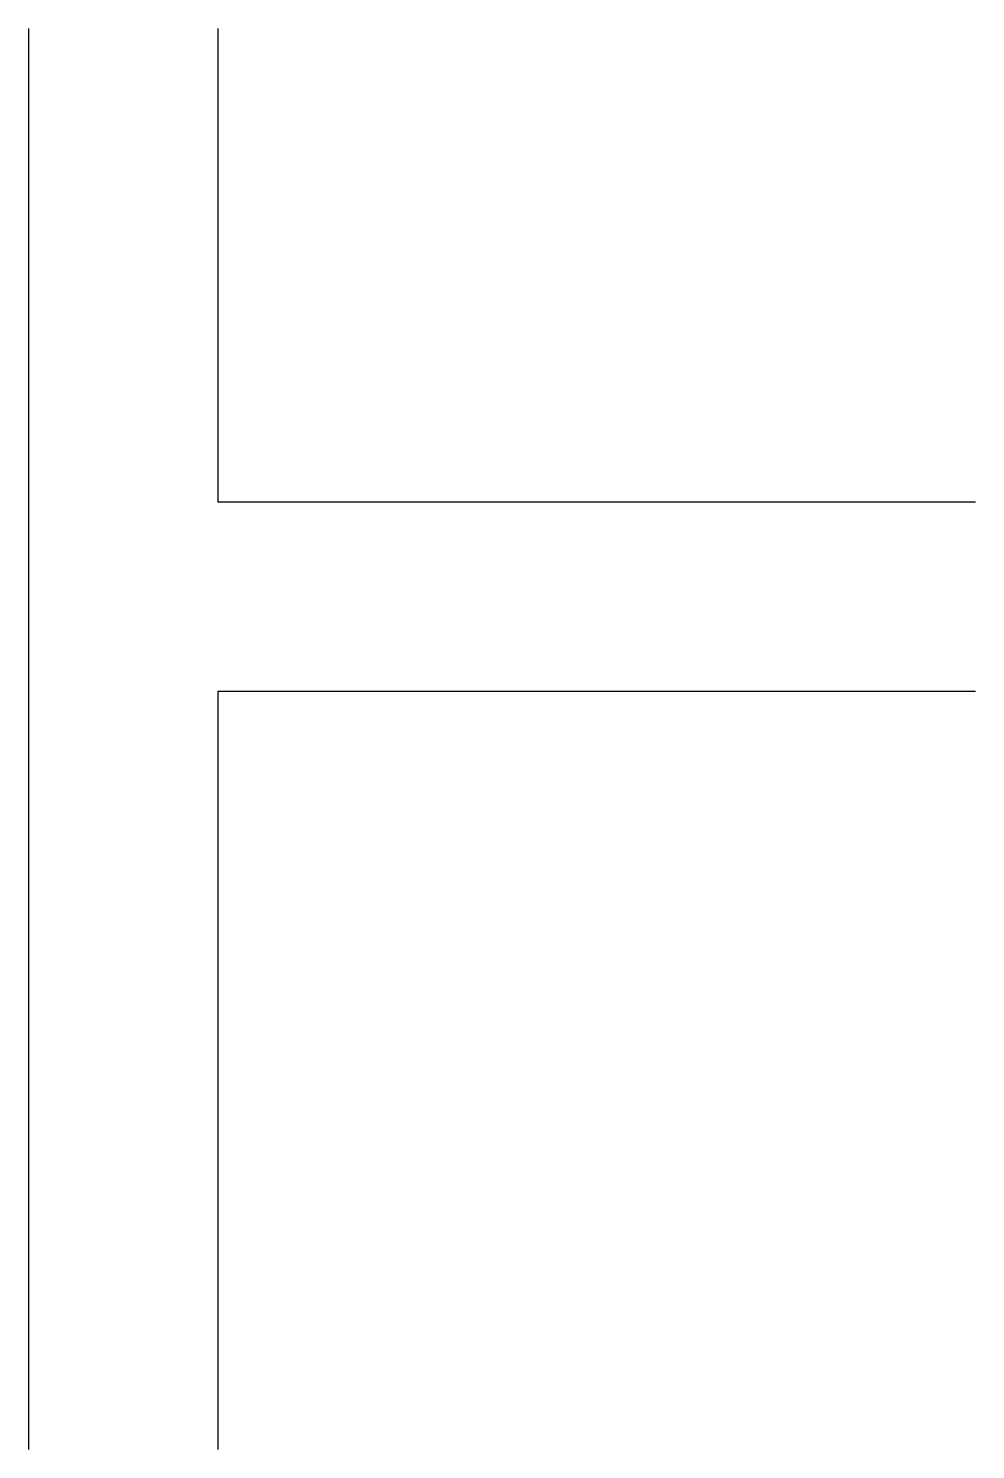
# Model space of a CAD drawing. Units: millimetres at full size, sheet at 1:100. Extents: x 2816 to 15061, y -9612 to 8755.
import ezdxf

# ---------------------------------------------------------------- set-up
doc = ezdxf.new("R2010")
doc.units = ezdxf.units.MM
doc.header["$LTSCALE"] = 100
doc.layers.add('0-0', color=7, linetype='Continuous')

msp = doc.modelspace()

# ---------------------------------------------------------------- linework, layer by layer
at = {"layer": '0-0'}
for p, q in [((2816.3, 8755.1), (2816.3, -9612.2)), ((5265.3, 8755.1), (5265.3, 2632.7)), ((15061.2, 2632.7), (5265.3, 2632.7)), ((15061.2, 183.7), (5265.3, 183.7)), ((5265.3, 183.7), (5265.3, -9612.2))]:
    msp.add_line(p, q, dxfattribs=at)

doc.saveas('drawing.dxf')
